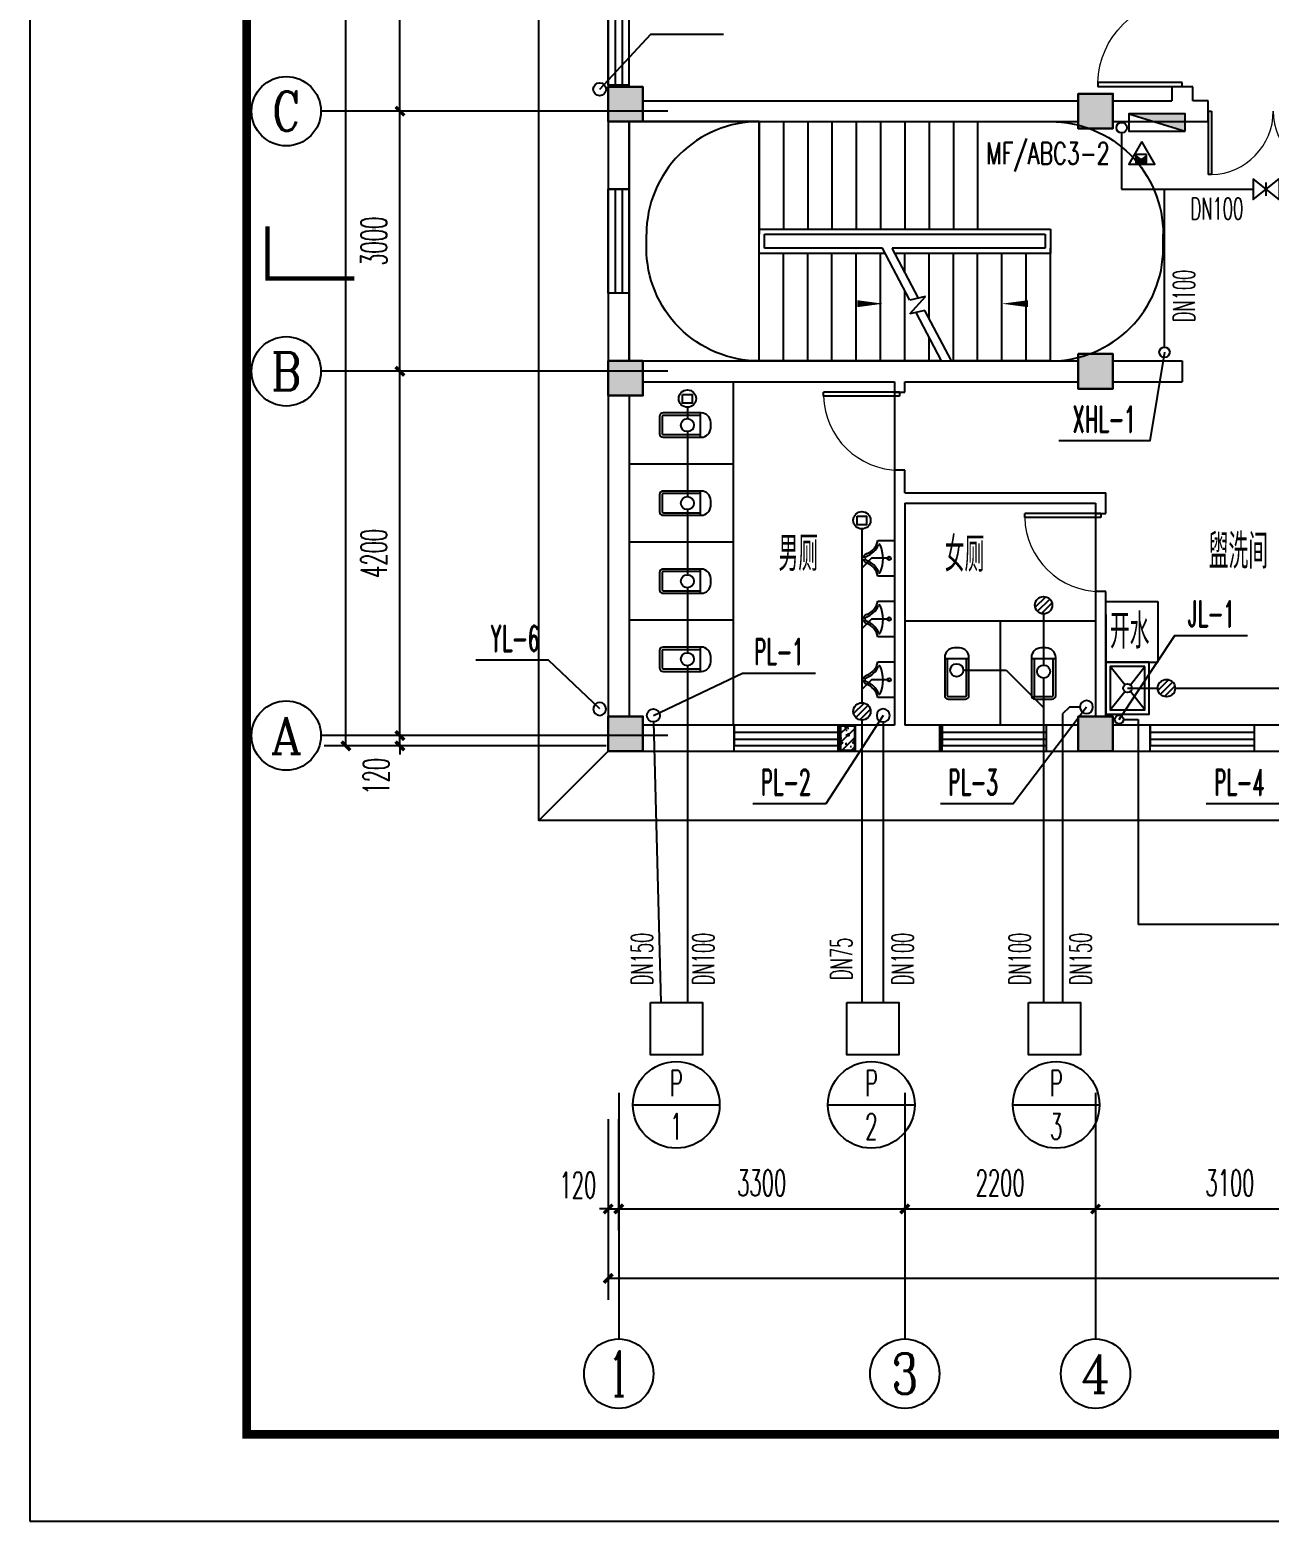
# Model space of a CAD drawing. Header units: inches. Extents: x -1293886 to -986005, y -15154 to 203628.
# Drawn here: x -1293886 to -1279592, y -15154 to 2044 of the extents above; entities that cross this region are included whole.
import ezdxf
from ezdxf.enums import TextEntityAlignment as Align

# ---------------------------------------------------------------- set-up
doc = ezdxf.new("R2010")
doc.units = ezdxf.units.IN
doc.header["$LTSCALE"] = 100
doc.header["$MEASUREMENT"] = 0
doc.linetypes.add('W_P', pattern=[7, 6, -1])
doc.layers.get('0').update_dxf_attribs({"color": 252})
for name, color, linetype in [('AXIS_TEXT', 7, 'Continuous'), ('PUB_HATCH', 8, 'Continuous'), ('PUB_WALL', 9, 'Continuous'), ('TK', 142, 'Continuous'), ('W_DIM', 4, 'Continuous'), ('W_HOLE', 7, 'Continuous'), ('WCSB', 7, 'Continuous'), ('WP_F', 1, 'Continuous'), ('WP_F_DN', 4, 'Continuous'), ('WP_F_LGBH', 4, 'Continuous'), ('WP_F_PJ', 7, 'Continuous'), ('WP_G', 3, 'Continuous'), ('WP_G_LGBH', 4, 'Continuous'), ('WP_P', 2, 'Continuous'), ('WP_P_DN', 4, 'Continuous'), ('WP_P_LGBH', 4, 'Continuous'), ('WP_P_PJ', 7, 'Continuous'), ('WP_Y', 6, 'W_P'), ('WP_Y_LGBH', 4, 'Continuous'), ('WW_PJ', 7, 'Continuous'), ('WZ', 6, 'Continuous'), ('填充', 8, 'Continuous')]:
    doc.layers.add(name, color=color, linetype=linetype)
doc.layers.add('COLU', color=2, linetype='Continuous', lineweight=30)
doc.layers.add('COLU-HATCH', color=7, linetype='Continuous', lineweight=25, true_color=0x5b5b5b)
doc.styles.add('_TCH_AXIS', font='COMPLEX', dxfattribs={"bigfont": 'GBCBIG'})
doc.styles.add('COMPLEX', font='COMPLEX')
doc.styles.add('DIM_FONT', font='bzxw.shx', dxfattribs={"width": 0.55, "bigfont": 'bzhz.shx'})
doc.styles.add('DXF', font='bzxw.shx', dxfattribs={"width": 0.7, "bigfont": 'bzhz.shx'})
doc.styles.add('HZ', font='SIMPLEX.SHX', dxfattribs={"width": 0.55, "bigfont": 'HZTXT.SHX'})
doc.styles.add('HZ2', font='ROMAND.SHX', dxfattribs={"width": 0.7, "bigfont": 'HZTXT.SHX'})
doc.styles.get("Standard").update_dxf_attribs({"font": 'txt.shx', "bigfont": 'bzhz.shx'})
doc.dimstyles.new('DIMN', dxfattribs={"dimtxt": 300, "dimasz": 100, "dimexe": 250, "dimexo": 300, "dimgap": 150, "dimtad": 1, "dimdec": 0, "dimzin": 0, "dimdsep": 46, "dimtxsty": 'DIM_FONT', "dimblk": 'ARCHTICK', "dimcen": 0.09, "dimclrt": 7, "dimazin": 2, "dimtfac": 1, "dimtdec": 0, "dimtix": 1, "dimtmove": 2, "dimatfit": 3, "dimldrblk": 'ARCHTICK', "dimfxl": 0, "dimtolj": 1, "dimtzin": 0, "dimarcsym": 0})

# ---------------------------------------------------------------- blocks, each defined once
blk = doc.blocks.new('A$C636C677B')
at = {"layer": 'COLU-HATCH', "transparency": 33554687}
for points in [[(0, 7260), (400, 7260), (400, 7660), (0, 7660)], [(5820, 7180), (5820, 7580), (5420, 7580), (5420, 7180)], [(0, 4100), (400, 4100), (400, 4500), (0, 4500)], [(5420, 4180), (5820, 4180), (5820, 4580), (5420, 4580)], [(0, 0), (400, 0), (400, 400), (0, 400)], [(5420, 0), (5820, 0), (5820, 400), (5420, 400)]]:
    blk.add_hatch(color=256, dxfattribs=at).paths.add_polyline_path(points, flags=0)
at = {"layer": '填充'}
h = blk.add_hatch(dxfattribs=at)
h.set_pattern_fill('钢筋混凝土', color=256, scale=30)
h.set_pattern_definition([(45, (-1254546.696, 666360.73), (-53.0330086, 53.0330086), []), (50, (-1254546.7, 666360.73), (215.178055, -18.82564), [22.5, -247.5]), (355, (-1254546.7, 666360.73), (-41.6254, 225.65764), [18, -198]), (100.4514, (-1254528.76, 666359.16), (173.552815, 206.831863), [19.122057, -210.342634]), (46.1842, (-1254546.7, 666420.73), (320.172315, -49.655704), [33.75, -371.25]), (96.6356, (-1254520, 666416.6), (280.39881, 292.23536), [28.68309, -315.5139]), (351.1842, (-1254546.7, 666420.73), (280.39858, 292.23558), [27, -297]), (21, (-1254516.7, 666405.73), (179.072116, -120.785667), [22.5, -247.5]), (326, (-1254516.7, 666405.73), (72.9946, 217.545014), [18, -198]), (71.4514, (-1254501.77, 666395.66), (252.06679, 96.75915), [19.122057, -210.342634]), (37.5, (-1254546.7, 666360.73), (3.6479566, 99.868156), [0, -195.6, 0, -201, 0, -198.75]), (7.5, (-1254546.7, 666360.73), (78.920861, 118.3235136), [0, -114.6, 0, -191.1, 0, -75.75]), (327.5, (-1254613.6, 666360.73), (160.146731, -6.7664615), [0, -75, 0, -234, 0, -310.5]), (317.5, (-1254643.6, 666360.73), (174.955851, 30.031495), [0, -97.5, 0, -155.4, 0, -220.5])])
h.paths.add_polyline_path([(2840, 290), (2840, 10), (2660, 10), (2660, 290)])
at = {"layer": 'COLU'}
for points in [[(0, 7260), (400, 7260), (400, 7660), (0, 7660)], [(5820, 7180), (5820, 7580), (5420, 7580), (5420, 7180)], [(0, 4100), (400, 4100), (400, 4500), (0, 4500)], [(5420, 4180), (5820, 4180), (5820, 4580), (5420, 4580)], [(0, 0), (400, 0), (400, 400), (0, 400)], [(5420, 0), (5820, 0), (5820, 400), (5420, 400)]]:
    blk.add_lwpolyline(points, close=True, dxfattribs=at)
at = {"layer": 'PUB_WALL'}
for p, q in [((2650, 0), (2650, 300)), ((2850, 0), (2850, 300)), ((2650, 0), (2850, 0))]:
    blk.add_line(p, q, dxfattribs=at)
at = {"layer": 'PUB_WALL', "const_width": 20}
blk.add_lwpolyline([(2840, 290), (2840, 10), (2660, 10), (2660, 290)], close=True, dxfattribs=at)
blk = doc.blocks.new('_ArchTick')
at = {"color": 0, "linetype": 'ByBlock', "const_width": 0.4}
blk.add_lwpolyline([(-0.5, -0.5), (0.5, 0.5)], dxfattribs=at)
blk = doc.blocks.new('*D393')
at = {"color": 0, "lineweight": -2}
for p, q in [((-1289617, -6094), (-1289617, -5994)), ((-1287417, -6094), (-1289867, -6094)), ((-1289617, -6214), (-1289617, -6094)), ((-1287417, -6214), (-1289867, -6214)), ((-1289617, -6214), (-1289617, -6314))]:
    blk.add_line(p, q, dxfattribs=at)
at = {"layer": 'Defpoints', "color": 0}
for p in [(-1289617, -6094), (-1287117, -6094), (-1287117, -6214)]:
    blk.add_point(p, dxfattribs=at)
at = {"color": 0, "lineweight": -2, "xscale": 100, "yscale": 100, "zscale": 100}
for p, rotation in [((-1289617, -6094), 270), ((-1289617, -6214), 90)]:
    blk.add_blockref('_ArchTick', p, dxfattribs=dict(at, rotation=rotation))
at = {"color": 7, "insert": (-1289892, -6564), "char_height": 300, "attachment_point": 5, "rotation": 90, "style": 'HZ'}
blk.add_mtext('\\A1;120', dxfattribs=at)
blk = doc.blocks.new('*D394')
at = {"color": 0, "lineweight": -2}
for p, q in [((-1287417, -1894), (-1289867, -1894)), ((-1289617, -6094), (-1289617, -1894)), ((-1287417, -6094), (-1289867, -6094))]:
    blk.add_line(p, q, dxfattribs=at)
at = {"layer": 'Defpoints', "color": 0}
for p in [(-1289617, -1894), (-1287117, -1894), (-1287117, -6094)]:
    blk.add_point(p, dxfattribs=at)
at = {"color": 0, "lineweight": -2, "xscale": 100, "yscale": 100, "zscale": 100}
for p, rotation in [((-1289617, -1894), 90), ((-1289617, -6094), 270)]:
    blk.add_blockref('_ArchTick', p, dxfattribs=dict(at, rotation=rotation))
at = {"color": 7, "insert": (-1289917, -3994), "char_height": 300, "attachment_point": 5, "rotation": 90, "style": 'HZ'}
blk.add_mtext('\\A1;4200', dxfattribs=at)
blk = doc.blocks.new('*D395')
at = {"color": 0, "lineweight": -2}
for p, q in [((-1287417, 1106), (-1289867, 1106)), ((-1289617, -1894), (-1289617, 1106)), ((-1287417, -1894), (-1289867, -1894))]:
    blk.add_line(p, q, dxfattribs=at)
at = {"layer": 'Defpoints', "color": 0}
for p in [(-1289617, 1106), (-1287117, 1106), (-1287117, -1894)]:
    blk.add_point(p, dxfattribs=at)
at = {"color": 0, "lineweight": -2, "xscale": 100, "yscale": 100, "zscale": 100}
for p, rotation in [((-1289617, 1106), 90), ((-1289617, -1894), 270)]:
    blk.add_blockref('_ArchTick', p, dxfattribs=dict(at, rotation=rotation))
at = {"color": 7, "insert": (-1289917, -394), "char_height": 300, "attachment_point": 5, "rotation": 90, "style": 'HZ'}
blk.add_mtext('\\A1;3000', dxfattribs=at)
blk = doc.blocks.new('*D396')
at = {"color": 0, "lineweight": -2}
for p, q in [((-1287417, 4706), (-1289867, 4706)), ((-1289617, 1106), (-1289617, 4706)), ((-1287417, 1106), (-1289867, 1106))]:
    blk.add_line(p, q, dxfattribs=at)
at = {"layer": 'Defpoints', "color": 0}
for p in [(-1289617, 4706), (-1287117, 4706), (-1287117, 1106)]:
    blk.add_point(p, dxfattribs=at)
at = {"color": 0, "lineweight": -2, "xscale": 100, "yscale": 100, "zscale": 100}
for p, rotation in [((-1289617, 4706), 90), ((-1289617, 1106), 270)]:
    blk.add_blockref('_ArchTick', p, dxfattribs=dict(at, rotation=rotation))
at = {"color": 7, "insert": (-1289917, 2906), "char_height": 300, "attachment_point": 5, "rotation": 90, "style": 'HZ'}
blk.add_mtext('\\A1;3600', dxfattribs=at)
blk = doc.blocks.new('*D402')
at = {"color": 0, "lineweight": -2}
for p, q in [((-1287241, 19426), (-1290491, 19426)), ((-1290241, -6214), (-1290241, 19426)), ((-1287241, -6214), (-1290491, -6214))]:
    blk.add_line(p, q, dxfattribs=at)
at = {"layer": 'Defpoints', "color": 0}
for p in [(-1290241, 19426), (-1286941, 19426), (-1286941, -6214)]:
    blk.add_point(p, dxfattribs=at)
at = {"color": 0, "lineweight": -2, "xscale": 100, "yscale": 100, "zscale": 100}
for p, rotation in [((-1290241, 19426), 90), ((-1290241, -6214), 270)]:
    blk.add_blockref('_ArchTick', p, dxfattribs=dict(at, rotation=rotation))
at = {"color": 7, "insert": (-1290541, 6606), "char_height": 300, "attachment_point": 5, "rotation": 90, "style": 'HZ'}
blk.add_mtext('\\A1;25640', dxfattribs=at)
blk = doc.blocks.new('*D416')
at = {"color": 0, "lineweight": -2}
for p, q in [((-1287215, -10516), (-1287215, -11803)), ((-1287095, -10516), (-1287095, -11803)), ((-1287215, -11553), (-1287315, -11553)), ((-1287215, -11553), (-1287095, -11553)), ((-1287095, -11553), (-1286995, -11553))]:
    blk.add_line(p, q, dxfattribs=at)
at = {"layer": 'Defpoints', "color": 0}
for p in [(-1287215, -10216), (-1287095, -10216), (-1287095, -11553)]:
    blk.add_point(p, dxfattribs=at)
at = {"color": 0, "lineweight": -2, "xscale": 100, "yscale": 100, "zscale": 100}
blk.add_blockref('_ArchTick', (-1287215, -11553), dxfattribs=at)
at = {"color": 0, "lineweight": -2, "xscale": 100, "yscale": 100, "zscale": 100, "rotation": 180}
blk.add_blockref('_ArchTick', (-1287095, -11553), dxfattribs=at)
at = {"color": 7, "insert": (-1287565, -11278), "char_height": 300, "attachment_point": 5, "style": 'HZ'}
blk.add_mtext('\\A1;120', dxfattribs=at)
blk = doc.blocks.new('*D417')
at = {"color": 0, "lineweight": -2}
for p, q in [((-1287095, -10516), (-1287095, -11803)), ((-1283795, -10516), (-1283795, -11803)), ((-1287095, -11553), (-1283795, -11553))]:
    blk.add_line(p, q, dxfattribs=at)
at = {"layer": 'Defpoints', "color": 0}
for p in [(-1287095, -10216), (-1283795, -10216), (-1283795, -11553)]:
    blk.add_point(p, dxfattribs=at)
at = {"color": 0, "lineweight": -2, "xscale": 100, "yscale": 100, "zscale": 100, "rotation": 180}
blk.add_blockref('_ArchTick', (-1287095, -11553), dxfattribs=at)
at = {"color": 0, "lineweight": -2, "xscale": 100, "yscale": 100, "zscale": 100}
blk.add_blockref('_ArchTick', (-1283795, -11553), dxfattribs=at)
at = {"color": 7, "insert": (-1285445, -11253), "char_height": 300, "attachment_point": 5, "style": 'HZ'}
blk.add_mtext('\\A1;3300', dxfattribs=at)
blk = doc.blocks.new('*D418')
at = {"color": 0, "lineweight": -2}
for p, q in [((-1283795, -10516), (-1283795, -11803)), ((-1281595, -10516), (-1281595, -11803)), ((-1283795, -11553), (-1281595, -11553))]:
    blk.add_line(p, q, dxfattribs=at)
at = {"layer": 'Defpoints', "color": 0}
for p in [(-1283795, -10216), (-1281595, -10216), (-1281595, -11553)]:
    blk.add_point(p, dxfattribs=at)
at = {"color": 0, "lineweight": -2, "xscale": 100, "yscale": 100, "zscale": 100, "rotation": 180}
blk.add_blockref('_ArchTick', (-1283795, -11553), dxfattribs=at)
at = {"color": 0, "lineweight": -2, "xscale": 100, "yscale": 100, "zscale": 100}
blk.add_blockref('_ArchTick', (-1281595, -11553), dxfattribs=at)
at = {"color": 7, "insert": (-1282695, -11253), "char_height": 300, "attachment_point": 5, "style": 'HZ'}
blk.add_mtext('\\A1;2200', dxfattribs=at)
blk = doc.blocks.new('*D419')
at = {"color": 0, "lineweight": -2}
for p, q in [((-1281595, -10516), (-1281595, -11803)), ((-1278495, -10516), (-1278495, -11803)), ((-1281595, -11553), (-1278495, -11553))]:
    blk.add_line(p, q, dxfattribs=at)
at = {"layer": 'Defpoints', "color": 0}
for p in [(-1281595, -10216), (-1278495, -10216), (-1278495, -11553)]:
    blk.add_point(p, dxfattribs=at)
at = {"color": 0, "lineweight": -2, "xscale": 100, "yscale": 100, "zscale": 100, "rotation": 180}
blk.add_blockref('_ArchTick', (-1281595, -11553), dxfattribs=at)
at = {"color": 0, "lineweight": -2, "xscale": 100, "yscale": 100, "zscale": 100}
blk.add_blockref('_ArchTick', (-1278495, -11553), dxfattribs=at)
at = {"color": 7, "insert": (-1280045, -11253), "char_height": 300, "attachment_point": 5, "style": 'HZ'}
blk.add_mtext('\\A1;3100', dxfattribs=at)
blk = doc.blocks.new('*D429')
at = {"color": 0, "lineweight": -2}
for p, q in [((-1287215, -10516), (-1287215, -12603)), ((-1248075, -10516), (-1248075, -12603)), ((-1287215, -12353), (-1248075, -12353))]:
    blk.add_line(p, q, dxfattribs=at)
at = {"layer": 'Defpoints', "color": 0}
for p in [(-1287215, -10216), (-1248075, -10216), (-1248075, -12353)]:
    blk.add_point(p, dxfattribs=at)
at = {"color": 0, "lineweight": -2, "xscale": 100, "yscale": 100, "zscale": 100, "rotation": 180}
blk.add_blockref('_ArchTick', (-1287215, -12353), dxfattribs=at)
at = {"color": 0, "lineweight": -2, "xscale": 100, "yscale": 100, "zscale": 100}
blk.add_blockref('_ArchTick', (-1248075, -12353), dxfattribs=at)
at = {"color": 7, "insert": (-1267645, -12053), "char_height": 300, "attachment_point": 5, "style": 'HZ'}
blk.add_mtext('\\A1;39140', dxfattribs=at)
blk = doc.blocks.new('$TCHSYS$WIN2D')
for p, q in [((-0.5, 0.5), (0.5, 0.5)), ((-0.5, 0.5), (-0.5, -0.5)), ((0.5, 0.5), (0.5, -0.5)), ((0.5, 0.167), (-0.5, 0.167)), ((0.5, -0.167), (-0.5, -0.167)), ((-0.5, -0.5), (0.5, -0.5))]:
    blk.add_line(p, q)
blk = doc.blocks.new('_AXISO')
blk.add_circle((0, 0), 0.5)
at = {"layer": 'AXIS_TEXT', "style": 'COMPLEX', "width": 1.041667}
blk.add_attdef('A', text='', height=0.56, dxfattribs=at).set_placement((-0.25, -0.28), (0.25, -0.28), align=Align.FIT)
blk = doc.blocks.new('$DorLib2D$00000001')
for p, q in [((0.45, 0.975), (0.5, 0.975)), ((0.45, 0), (0.45, 0.975)), ((0.5, 0), (0.5, 0.975)), ((0.5, 0), (0.45, 0))]:
    blk.add_line(p, q)
at = {"lineweight": 13}
blk.add_arc((0.475, 0), 0.975, 91.4693, 180, dxfattribs=at)
blk = doc.blocks.new('_FZH')
blk.add_lwpolyline([(-0.5, -0.5), (0.5, -0.5), (0.5, 0.5), (-0.5, 0.5)], close=True)
at = {"layer": 'PUB_HATCH'}
blk.add_solid([(-0.5, -0.5), (0.5, -0.5), (-0.5, 0.5), (0.5, 0.5)], dxfattribs=at)
blk = doc.blocks.new('$DorLib2D$00000002')
for p, q in [((-0.5, 0), (-0.5, 0.4875)), ((-0.475, 0.4875), (-0.5, 0.4875)), ((-0.475, 0), (-0.475, 0.4875)), ((0.475, 0), (0.475, 0.4875)), ((0.475, 0.4875), (0.5, 0.4875)), ((0.5, 0), (0.5, 0.4875)), ((-0.5, 0), (-0.475, 0)), ((0.5, 0), (0.475, 0))]:
    blk.add_line(p, q)
at = {"lineweight": 13}
for centre, start, end in [((-0.4875, 0), 0, 88.53072), ((0.4875, 0), 91.46928, 180)]:
    blk.add_arc(centre, 0.4875, start, end, dxfattribs=at)
blk = doc.blocks.new('$LIGUAN')
at = {"color": 0, "linetype": 'Continuous'}
blk.add_circle((0, 0), 0.5, dxfattribs=at)
at = {"color": 0, "flags": 1}
for tag in ['THICK', 'BG_D', 'BG_T']:
    blk.add_attdef(tag, (0, 0), '', height=0.0001, dxfattribs=at)
blk = doc.blocks.new('$WC_9')
for p, q in [((30, 890), (-30, 890)), ((-140, 780), (-140, 340)), ((-140, 770), (140, 770)), ((-110, 770), (-110, 340)), ((110, 340), (110, 770)), ((140, 340), (140, 780)), ((-100, 330), (100, 330)), ((-100, 300), (100, 300))]:
    blk.add_line(p, q)
for centre, radius, start, end in [((-30, 780), 110, 90, 180), ((30, 780), 110, 0, 90), ((-100, 340), 40, 180, 270), ((-100, 340), 10, 180, 270), ((100, 340), 10, 270, 0), ((100, 340), 40, 270, 0)]:
    blk.add_arc(centre, radius, start, end)
at = {"style": 'HZ', "width": 0.7, "flags": 1}
for tag in ['UNIT', 'WHAT', 'SPEC']:
    blk.add_attdef(tag, (0, 0), '', height=0.001, dxfattribs=at)
blk = doc.blocks.new('$WC_10')
for p, q in [((-205, 0), (-205, 191)), ((205, 191), (205, 0)), ((205, 0), (-205, 0))]:
    blk.add_line(p, q)
blk.add_circle((0, 60), 20)
for centre, radius, start, end in [((0, 306), 54, 90.2223, 160.7361), ((0, 306), 54, 19.2639, 89.7777), ((-243, 391), 203, 280.7106, 340.7361), ((-158, 173), 10, 110.4941, 246.6675), ((-243, 401), 233, 290.4941, 340.7361), ((0, 316), 24, 90.5002, 160.7361), ((0, 316), 24, 19.2639, 89.4998), ((243, 401), 233, 199.2639, 248.1394), ((243, 391), 203, 199.2639, 259.2894), ((152, 175), 10, 294.1084, 68.1394), ((-5, 526), 395, 246.6675, 294.1084)]:
    blk.add_arc(centre, radius, start, end)
at = {"style": 'HZ', "width": 0.7, "flags": 1}
for tag in ['UNIT', 'WHAT', 'SPEC']:
    blk.add_attdef(tag, (0, 0), '', height=0.001, dxfattribs=at)
blk = doc.blocks.new('$WC_7')
for p, q in [((-39, 281), (-250, 450)), ((250, 450), (39, 281)), ((-39, 219), (-250, 50)), ((250, 50), (39, 219))]:
    blk.add_line(p, q)
for points in [[(-300, 500), (-300, 0), (300, 0), (300, 500)], [(-250, 450), (-250, 50), (250, 50), (250, 450)]]:
    blk.add_lwpolyline(points, close=True)
blk.add_circle((0, 250), 50)
at = {"style": 'HZ', "width": 0.7, "flags": 1}
for tag in ['UNIT', 'WHAT', 'SPEC']:
    blk.add_attdef(tag, (0, 0), '', height=0.01, dxfattribs=at)
blk = doc.blocks.new('$PS001_0')
for p, q in [((-0.485, -0.123), (0.123, 0.485)), ((-0.354, -0.354), (0.354, 0.354)), ((-0.118, -0.486), (0.486, 0.118))]:
    blk.add_line(p, q)
blk.add_circle((0, 0), 0.5)
at = {"style": 'HZ', "width": 0.7, "flags": 1}
for tag, p in [('UNIT', (0, 0)), ('SPEC', (0, -0.002)), ('WHAT', (0, -0.003))]:
    blk.add_attdef(tag, p, '', height=0.001, dxfattribs=at)
blk = doc.blocks.new('$QC001_5')
blk.add_line((-325, 200), (325, 0))
blk.add_lwpolyline([(325, 0), (325, 200), (-325, 200), (-325, 0)], close=True)
blk.add_solid([(-325, 200), (325, 200), (-325, 200), (325, 0)])
at = {"flags": 1}
for tag in ['UNIT', 'WHAT', 'SPEC']:
    blk.add_attdef(tag, (0, 0), '', height=0.001, dxfattribs=at)
blk = doc.blocks.new('$QC006_2')
for points in [[(0, 260), (150, 0), (-150, 0)], [(-57, 109), (67, 109), (67, 19), (-57, 19)]]:
    blk.add_lwpolyline(points, close=True)
for points in [[(-57, 109), (67, 109), (67, 19), (-57, 109)], [(67, 19), (-57, 109), (-57, 19), (67, 109)], [(67, 109), (67, 19), (-57, 109), (-57, 19)]]:
    blk.add_solid(points)
at = {"style": 'HZ', "width": 0.7}
blk.add_attdef('TXT', (227, -1), '', height=250, dxfattribs=at)
at = {"style": 'HZ', "flags": 1}
for tag in ['UNIT', 'WHAT', 'SPEC']:
    blk.add_attdef(tag, (0, 0), '', height=0.001, dxfattribs=at)
blk = doc.blocks.new('$VA003_1')
blk.add_line((0, -0.258), (0, 0.258))
blk.add_lwpolyline([(-0.5, 0.4), (-0.5, -0.4), (0.5, 0.4), (0.5, -0.4)], close=True)
at = {"width": 0.7, "flags": 1}
for tag, p in [('UNIT', (0, 0)), ('SPEC', (0, -0.002)), ('WHAT', (0, -0.003))]:
    blk.add_attdef(tag, p, '', height=0.001, dxfattribs=at)
blk = doc.blocks.new('$PS003_0')
blk.add_lwpolyline([(-0.274, 0.241), (0.272, 0.241), (0.272, -0.262), (-0.274, -0.262)], close=True)
blk.add_circle((0, 0), 0.5)
at = {"style": 'HZ', "width": 0.7, "flags": 1}
for tag, p in [('UNIT', (0, 0)), ('SPEC', (0, -0.002)), ('WHAT', (0, -0.003))]:
    blk.add_attdef(tag, p, '', height=0.001, dxfattribs=at)

msp = doc.modelspace()

# ---------------------------------------------------------------- linework, layer by layer
for p, q in [((-1286974.6, 1405.9), (-1287214.6, 1405.9)), ((-1287214.6, 1405.9), (-1287214.6, 1386)), ((-1286974.6, 1386), (-1286974.6, 1405.9)), ((-1280474.6, 1386), (-1280714.6, 1386)), ((-1280714.6, 1386), (-1280714.6, 1226)), ((-1280474.6, 1226), (-1280474.6, 1386)), ((-1286814.6, 1226), (-1281794.6, 1226)), ((-1281394.6, 1226), (-1280714.6, 1226)), ((-1280294.6, 1226), (-1280474.6, 1226)), ((-1280294.6, 986), (-1280294.6, 1226)), ((-1286529.1, 1106), (-1290529.1, 1106)), ((-1287214.6, 986), (-1287214.6, 205.9)), ((-1286974.6, 205.9), (-1286974.6, 986)), ((-1286974.6, 986), (-1286974.6, -1774)), ((-1286814.6, 986), (-1281794.6, 986)), ((-1285474.6, 986), (-1286814.6, 986)), ((-1285474.6, 986), (-1282954.6, 986)), ((-1285474.6, 986), (-1285474.6, -254)), ((-1285474.6, -254), (-1285474.6, 986)), ((-1285194.6, 986), (-1285194.6, -254)), ((-1284914.6, 986), (-1284914.6, -254)), ((-1284634.6, 986), (-1284634.6, -254)), ((-1284354.6, 986), (-1284354.6, -254)), ((-1284074.6, 986), (-1284074.6, -254)), ((-1283794.6, 986), (-1283794.6, -254)), ((-1283514.6, 986), (-1283514.6, -254)), ((-1283234.6, 986), (-1283234.6, -254)), ((-1282954.6, 986), (-1282954.6, -254)), ((-1281394.6, 986), (-1280594.6, 986)), ((-1280594.6, 986), (-1280294.6, 986)), ((-1287214.6, 205.9), (-1286974.6, 205.9)), ((-1286774.6, -474), (-1286774.6, -314)), ((-1285474.6, -254), (-1285474.6, -314)), ((-1285474.6, -254), (-1282114.6, -254)), ((-1285474.6, -534), (-1285474.6, -254)), ((-1285474.6, -534), (-1285474.6, -254)), ((-1285414.6, -314), (-1282954.6, -314)), ((-1285414.6, -314), (-1282174.6, -314)), ((-1285414.6, -474), (-1285414.6, -314)), ((-1282954.6, -314), (-1282174.6, -314)), ((-1282174.6, -314), (-1282174.6, -474)), ((-1282114.6, -254), (-1282114.6, -534)), ((-1280814.6, -474), (-1280814.6, -314)), ((-1285474.6, -534), (-1285474.6, -474)), ((-1284052.2, -474), (-1285414.6, -474)), ((-1284052.2, -474), (-1285414.6, -474)), ((-1283737.6, -1073.5), (-1284052.2, -474)), ((-1282174.6, -474), (-1283939.3, -474)), ((-1283636.6, -1050.8), (-1283939.3, -474)), ((-1282174.6, -474), (-1283939.3, -474)), ((-1282114.6, -534), (-1282114.6, -474)), ((-1285474.6, -1774), (-1285474.6, -534)), ((-1284020.7, -534), (-1285474.6, -534)), ((-1285474.6, -1774), (-1285474.6, -534)), ((-1285194.6, -1774), (-1285194.6, -534)), ((-1284914.6, -1774), (-1284914.6, -534)), ((-1284634.6, -1774), (-1284634.6, -534)), ((-1284354.6, -1774), (-1284354.6, -534)), ((-1284074.6, -1774), (-1284074.6, -534)), ((-1282114.6, -534), (-1283907.8, -534)), ((-1283794.6, -749.7), (-1283794.6, -534)), ((-1283514.6, -1283.2), (-1283514.6, -534)), ((-1283234.6, -1774), (-1283234.6, -534)), ((-1282954.6, -1774), (-1282954.6, -534)), ((-1282674.6, -1774), (-1282674.6, -534)), ((-1282394.6, -1774), (-1282394.6, -534)), ((-1282114.6, -1774), (-1282114.6, -534)), ((-1286974.6, -994.1), (-1287214.6, -994.1)), ((-1287214.6, -994.1), (-1287214.6, -1774)), ((-1286974.6, -1774), (-1286974.6, -994.1)), ((-1283794.6, -1774), (-1283794.6, -964.9)), ((-1283555.4, -1032.5), (-1283737.6, -1073.5)), ((-1283736.4, -1231.4), (-1283555.4, -1032.5)), ((-1283562.3, -1192.2), (-1283736.4, -1231.4)), ((-1283256.9, -1774), (-1283562.3, -1192.2)), ((-1283369.9, -1774), (-1283663.3, -1214.9)), ((-1283514.6, -1774), (-1283514.6, -1498.3)), ((-1286814.6, -1774), (-1283794.6, -1774)), ((-1286814.6, -1774), (-1285474.6, -1774)), ((-1283369.9, -1774), (-1285474.6, -1774)), ((-1283794.6, -1774), (-1281794.6, -1774)), ((-1282114.6, -1774), (-1283256.9, -1774)), ((-1281394.6, -1774), (-1280594.6, -1774)), ((-1280594.6, -1774), (-1280594.6, -2014)), ((-1286529.1, -1894), (-1290529.1, -1894)), ((-1286814.6, -2014), (-1283914.6, -2014)), ((-1283914.6, -2014), (-1283914.6, -2134)), ((-1283794.6, -2134), (-1283794.6, -2014)), ((-1283794.6, -2014), (-1281794.6, -2014)), ((-1281394.6, -2014), (-1280594.6, -2014)), ((-1287214.6, -2174), (-1287214.6, -6214)), ((-1286974.6, -2174), (-1286974.6, -5874)), ((-1283914.6, -2134), (-1283794.6, -2134)), ((-1283914.6, -2134), (-1283914.6, -3034)), ((-1283794.6, -3034), (-1283914.6, -3034)), ((-1283914.6, -3034), (-1283914.6, -3294)), ((-1283794.6, -3294), (-1283794.6, -3034)), ((-1283914.6, -3294), (-1283914.6, -5974)), ((-1283794.6, -3294), (-1281474.6, -3294)), ((-1283794.6, -3414), (-1281594.6, -3414)), ((-1283794.6, -3414), (-1283794.6, -5974)), ((-1281594.6, -3414), (-1281594.6, -3534)), ((-1281474.6, -3534), (-1281474.6, -3294)), ((-1281594.6, -3534), (-1281474.6, -3534)), ((-1281594.6, -3534), (-1281594.6, -4434)), ((-1281474.6, -4434), (-1281594.6, -4434)), ((-1281594.6, -4434), (-1281594.6, -5874)), ((-1281474.6, -5874), (-1281474.6, -4434)), ((-1281474.6, -4697.9), (-1281474.6, -5397.9)), ((-1285764.5, -5974), (-1286814.5, -5974)), ((-1285764.5, -6214), (-1285764.5, -5974)), ((-1283914.6, -5974), (-1284564.5, -5974)), ((-1284564.5, -5974), (-1284564.5, -6094)), ((-1283364.5, -5974), (-1283794.6, -5974)), ((-1283364.5, -6094), (-1283364.5, -5974)), ((-1281794.5, -5974), (-1282164.5, -5974)), ((-1282164.5, -5974), (-1282164.5, -6214)), ((-1280964.5, -5974), (-1281394.5, -5974)), ((-1280964.5, -6214), (-1280964.5, -5974)), ((-1278714.6, -5974), (-1279764.5, -5974)), ((-1279764.5, -5974), (-1279764.5, -6214)), ((-1286529.1, -6094), (-1290529.1, -6094)), ((-1287214.6, -6274), (-1288014.6, -7074)), ((-1287214.6, -6214), (-1287214.6, -6274)), ((-1287214.6, -6274), (-1287214.5, -6274)), ((-1286814.5, -6274), (-1285764.6, -6274)), ((-1285764.6, -6274), (-1285764.5, -6214)), ((-1284564.5, -6214), (-1284564.5, -6274)), ((-1284564.5, -6274), (-1283364.5, -6274)), ((-1283364.5, -6274), (-1283364.5, -6214)), ((-1282164.5, -6214), (-1282164.5, -6274)), ((-1282164.5, -6274), (-1281794.5, -6274)), ((-1281394.5, -6274), (-1280964.5, -6274)), ((-1280964.5, -6274), (-1280964.5, -6214)), ((-1279764.5, -6214), (-1279764.5, -6274)), ((-1279764.5, -6274), (-1278714.6, -6274)), ((-1287094.6, -10215.7), (-1287094.6, -13052.8)), ((-1283794.6, -10215.7), (-1283794.6, -13052.8)), ((-1281594.6, -10215.7), (-1281594.6, -13052.8))]:
    msp.add_line(p, q)
for points in [[(-1277514.6, -2014.1), (-1277514.6, -7074), (-1288014.6, -7074), (-1288014.6, 9226), (-1285414.6, 9226), (-1285414.6, 20226), (-1248074.6, 20226), (-1248074.6, 17226)], [(-1248074.6, 19426), (-1284614.6, 19426), (-1284614.6, 8426), (-1287214.6, 8426), (-1287214.6, -6274), (-1278314.6, -6274), (-1278314.6, -2014), (-1277774.6, -2014), (-1277774.6, -1614), (-1278214.4, -1614), (-1278214.6, 825.9), (-1277774.6, 825.9), (-1277774.6, 1226), (-1278374.6, 1226), (-1278374.6, 8186), (-1253414.6, 8186), (-1253414.6, 6146), (-1248314.6, 6146), (-1248314.6, 5936), (-1248074.6, 5936), (-1248074.6, 19426)]]:
    msp.add_lwpolyline(points)
for points, format in [([(-1285474.6, 986, 0.4142136), (-1286774.6, -314)], "xyb"), ([(-1282114.6, 986, -0.4142136), (-1280814.6, -314)], "xyb"), ([(-1281890.8, 326, 0, 0, 0), (-1286082.9, 326, 0, 0, 0), (-1286082.9, -1114, 0, 0, 0), (-1284043.5, -1114, 0, 80, 0), (-1284343.5, -1114, 0, 0, 0)], "xyseb"), ([(-1285474.6, -1774, -0.4142136), (-1286774.6, -474)], "xyb"), ([(-1282114.6, -1774, 0.4142136), (-1280814.6, -474)], "xyb"), ([(-1281459.6, -1114, 0, 0, 0), (-1282674.6, -1114, 0, 80, 0), (-1282374.6, -1114, 0, 0, 0)], "xyseb")]:
    msp.add_lwpolyline(points, format=format)
for points, const_width in [([(-1291143.6, -221.8), (-1291143.6, -821.8), (-1290143.6, -821.8)], 50), ([(-1284544.5, -5974), (-1284544.5, -6274)], 40), ([(-1283384.5, -5974), (-1283384.5, -6274)], 40)]:
    msp.add_lwpolyline(points, dxfattribs=dict(const_width=const_width))
at = {"layer": 'TK'}
msp.add_lwpolyline([(-1293886.4, -15153.6), (-1234486.4, -15153.6), (-1234486.4, 26846.4), (-1293886.4, 26846.4)], close=True, dxfattribs=at)
at = {"layer": 'TK', "const_width": 100}
msp.add_lwpolyline([(-1291386.4, -14153.6), (-1235486.4, -14153.6), (-1235486.4, 25846.4), (-1291386.4, 25846.4)], close=True, dxfattribs=at)
at = {"layer": 'W_DIM'}
for p, q in [((-1286930.8, -10352.8), (-1285930.8, -10352.8)), ((-1284680.8, -10352.8), (-1283680.8, -10352.8)), ((-1282549.1, -10352.8), (-1281549.1, -10352.8))]:
    msp.add_line(p, q, dxfattribs=at)
for centre in [(-1286430.8, -10352.8), (-1284180.8, -10352.8), (-1282049.1, -10352.8)]:
    msp.add_circle(centre, 500, dxfattribs=at)
at = {"layer": 'W_HOLE'}
for points in [[(-1286727.6, -9174.2), (-1286127.6, -9174.2), (-1286127.6, -9774.2), (-1286727.6, -9774.2)], [(-1284463.3, -9174.2), (-1283863.3, -9174.2), (-1283863.3, -9774.2), (-1284463.3, -9774.2)], [(-1282368.1, -9174.2), (-1281768.1, -9174.2), (-1281768.1, -9774.2), (-1282368.1, -9774.2)]]:
    msp.add_lwpolyline(points, close=True, dxfattribs=at)
at = {"layer": 'WCSB'}
for p, q in [((-1285774.6, -2014), (-1285774.6, -5974)), ((-1285774.6, -2964), (-1286974.6, -2964)), ((-1285774.6, -3864), (-1286974.6, -3864)), ((-1281474.6, -4547.5), (-1280874.6, -4547.5)), ((-1280874.6, -4547.5), (-1280874.6, -5247.5)), ((-1285774.6, -4764), (-1286974.6, -4764)), ((-1281594.6, -4774), (-1283794.6, -4774)), ((-1282694.6, -4774), (-1282694.6, -5974)), ((-1281474.6, -5247.5), (-1280874.6, -5247.5))]:
    msp.add_line(p, q, dxfattribs=at)
at = {"layer": 'WP_F'}
for p, q in [((-1281293.7, 857.7), (-1281293.7, 207.1)), ((-1281293.7, 207.1), (-1280799.8, 207.1)), ((-1280799.8, -1616.3), (-1280799.8, 207.1)), ((-1280799.8, 207.1), (-1279778.3, 207.1))]:
    msp.add_line(p, q, dxfattribs=at)
at = {"layer": 'WP_F_LGBH'}
msp.add_lwpolyline([(-1280799.8, -1674.5), (-1280968.6, -2696.7), (-1282018.6, -2696.7)], dxfattribs=at)
at = {"layer": 'WP_G'}
for p, q in [((-1281272.5, -5910.6), (-1281102.1, -5910.6)), ((-1281102.1, -5910.6), (-1281102.1, -8273.9)), ((-1277147.9, -8273.9), (-1281102.1, -8273.9))]:
    msp.add_line(p, q, dxfattribs=at)
at = {"layer": 'WP_G_LGBH'}
msp.add_lwpolyline([(-1281322.5, -5910.6), (-1280681.3, -4940), (-1279841.3, -4940)], dxfattribs=at)
at = {"layer": 'WP_P'}
for p, q in [((-1286302, -2308.8), (-1286302, -2441.3)), ((-1286302, -2586.7), (-1286302, -3341.3)), ((-1286302, -3486.7), (-1286302, -4241.3)), ((-1284289.7, -3711.8), (-1284289.7, -5718.8)), ((-1284177, -4050.4), (-1284289.7, -4163.1)), ((-1283975, -4050.4), (-1284177, -4050.4)), ((-1286302, -4386.7), (-1286302, -5141.3)), ((-1284177, -4750.4), (-1284289.7, -4863.1)), ((-1283975, -4750.4), (-1284177, -4750.4)), ((-1282194.6, -4687.5), (-1282194.6, -5282.9)), ((-1286302, -5286.7), (-1286302, -9174.2)), ((-1284177, -5450.4), (-1284289.7, -5563.1)), ((-1283975, -5450.4), (-1284177, -5450.4)), ((-1283120.4, -5341.2), (-1282625.6, -5341.2)), ((-1282625.6, -5341.2), (-1282194.6, -5772.2)), ((-1282194.6, -5428.3), (-1282194.6, -5772.2)), ((-1281224.6, -5547.5), (-1280872.6, -5547.5)), ((-1280676.6, -5547.5), (-1279422.3, -5547.5)), ((-1282194.6, -5772.2), (-1282194.6, -9174.2)), ((-1281897.1, -5766.2), (-1281976, -5845)), ((-1281976, -5845), (-1281976, -9174.2)), ((-1281775, -5766.2), (-1281897.1, -5766.2)), ((-1286692.1, -5934.9), (-1286607.9, -9174.2)), ((-1284289.7, -5912.7), (-1284289.7, -9174.2)), ((-1284043.2, -5935.2), (-1284043.2, -9174.2))]:
    msp.add_line(p, q, dxfattribs=at)
at = {"layer": 'WP_P_LGBH'}
for points in [[(-1286694, -5862.5), (-1285665, -5375.7), (-1284825, -5375.7)], [(-1281700, -5766.2), (-1282544.2, -6882.1), (-1283384.2, -6882.1)], [(-1278751.8, -5766.2), (-1279477.6, -6882.1), (-1280317.6, -6882.1)], [(-1284043.2, -5862.5), (-1284706.7, -6882.1), (-1285546.7, -6882.1)]]:
    msp.add_lwpolyline(points, dxfattribs=at)
at = {"layer": 'WP_Y_LGBH'}
for points in [[(-1287314, 1358), (-1286725.3, 1994.1), (-1285885.3, 1994.1)], [(-1287314, -5786.9), (-1287902.7, -5224.8), (-1288742.7, -5224.8)]]:
    msp.add_lwpolyline(points, dxfattribs=at)

# ---------------------------------------------------------------- block references
msp.add_blockref('A$C636C677B', (-1287214.6, -6274))
at = {"rotation": 270}
for name, p, xscale, yscale, zscale in [('$TCHSYS$WIN2D', (-1287094.6, 2005.9), -1200, 240, -1200), ('$DorLib2D$00000001', (-1280594.6, 1886), 1000, -1000, 1000), ('$TCHSYS$WIN2D', (-1287094.6, -394.1), -1200, 240, -1200), ('_FZH', (-1281594.6, -1894), 400, 400, 400), ('_FZH', (-1287014.6, -1974), 400, 400, 400), ('$DorLib2D$00000001', (-1283854.6, -2584), -900, -900, -900), ('$DorLib2D$00000001', (-1281534.6, -3984), -900, -900, -900), ('_FZH', (-1287014.5, -6074), 400, 400, 400), ('_FZH', (-1281594.5, -6074), 400, 400, 400)]:
    msp.add_blockref(name, p, dxfattribs=dict(at, xscale=xscale, yscale=yscale, zscale=zscale))
ref = msp.add_blockref('_AXISO', (-1290929.1, 1106), dxfattribs=dict(xscale=800, yscale=800, zscale=800))
ref.add_attrib('A', 'C', dxfattribs={"layer": 'AXIS_TEXT', "height": 455.7, "style": '_TCH_AXIS'}).set_placement((-1291091.9, 878.1), (-1290766.4, 878.1), align=Align.FIT)
for name, p, xscale, yscale, zscale in [('_FZH', (-1287014.6, 1186), 400, 400, 400), ('_FZH', (-1281594.6, 1106), 400, 400, 400), ('$DorLib2D$00000002', (-1279544.6, 1106), -1500, -1500, 240), ('$TCHSYS$WIN2D', (-1285164.5, -6094), -1200, 240, -1200), ('$TCHSYS$WIN2D', (-1282764.5, -6094), -1200, 240, -1200), ('$TCHSYS$WIN2D', (-1280364.5, -6094), -1200, 240, -1200)]:
    msp.add_blockref(name, p, dxfattribs=dict(xscale=xscale, yscale=yscale, zscale=zscale))
ref = msp.add_blockref('_AXISO', (-1290929.1, -1894), dxfattribs=dict(xscale=800, yscale=800, zscale=800))
ref.add_attrib('A', 'B', dxfattribs={"layer": 'AXIS_TEXT', "height": 435.3, "style": '_TCH_AXIS'}).set_placement((-1291105.3, -2111.7), (-1290753, -2111.7), align=Align.FIT)
ref = msp.add_blockref('_AXISO', (-1290929.1, -6094), dxfattribs=dict(xscale=800, yscale=800, zscale=800))
ref.add_attrib('A', 'A', dxfattribs={"layer": 'AXIS_TEXT', "height": 425.2, "style": '_TCH_AXIS'}).set_placement((-1291111.4, -6306.6), (-1290746.9, -6306.6), align=Align.FIT)
ref = msp.add_blockref('_AXISO', (-1287094.6, -13452.8), dxfattribs=dict(xscale=800, yscale=800, zscale=800))
ref.add_attrib('A', '1', dxfattribs={"layer": 'AXIS_TEXT', "height": 514.7, "style": '_TCH_AXIS'}).set_placement((-1287204.9, -13710.2), (-1286984.3, -13710.2), align=Align.FIT)
ref = msp.add_blockref('_AXISO', (-1283794.6, -13452.8), dxfattribs=dict(xscale=800, yscale=800, zscale=800))
ref.add_attrib('A', '3', dxfattribs={"layer": 'AXIS_TEXT', "height": 465.9, "style": '_TCH_AXIS'}).set_placement((-1283949.9, -13685.8), (-1283639.3, -13685.8), align=Align.FIT)
ref = msp.add_blockref('_AXISO', (-1281594.6, -13452.8), dxfattribs=dict(xscale=800, yscale=800, zscale=800))
ref.add_attrib('A', '4', dxfattribs={"layer": 'AXIS_TEXT', "height": 445.4, "style": '_TCH_AXIS'}).set_placement((-1281764.3, -13675.5), (-1281424.9, -13675.5), align=Align.FIT)
at = {"layer": 'WCSB'}
for name, p, rotation in [('$WC_9', (-1286923.2, -2514), 270), ('$WC_9', (-1286923.2, -3414), 270), ('$WC_10', (-1283914.6, -4050.5), 90), ('$WC_9', (-1286923.2, -4314), 270), ('$WC_10', (-1283914.6, -4750.5), 90), ('$WC_9', (-1286923.2, -5214), 270), ('$WC_10', (-1283914.6, -5450.5), 90), ('$WC_7', (-1281474.6, -5547.5), 270)]:
    msp.add_blockref(name, p, dxfattribs=dict(at, rotation=rotation))
for p in [(-1283194.6, -5974), (-1282194.6, -5974)]:
    msp.add_blockref('$WC_9', p, dxfattribs=at)
at = {"layer": 'WP_F', "xscale": 120, "yscale": 120, "zscale": 120}
for p in [(-1281293.7, 915.8), (-1280799.8, -1674.5)]:
    msp.add_blockref('$LIGUAN', p, dxfattribs=at)
at = {"layer": 'WP_F_PJ'}
msp.add_blockref('$QC001_5', (-1280884.9, 873.7), dxfattribs=at)
at = {"layer": 'WP_F_PJ', "xscale": 300, "yscale": 300, "zscale": 300}
msp.add_blockref('$VA003_1', (-1279628.3, 207.1), dxfattribs=at)
at = {"layer": 'WP_G', "xscale": 100, "yscale": 100, "zscale": 100}
msp.add_blockref('$LIGUAN', (-1281322.5, -5910.6), dxfattribs=at)
at = {"layer": 'WP_P', "yscale": 150, "zscale": 150}
for p, xscale in [((-1286302, -2514), 150), ((-1286302, -3414), 150), ((-1286302, -4314), 150), ((-1286302, -5214), 150), ((-1283195.4, -5341.2), 150), ((-1282194.6, -5355.6), 150), ((-1286694, -5862.5), 150), ((-1284043.2, -5862.5), -150), ((-1281700, -5766.2), -150)]:
    msp.add_blockref('$LIGUAN', p, dxfattribs=dict(at, xscale=xscale))
at = {"layer": 'WP_P_PJ', "xscale": 200, "yscale": 200, "zscale": 200}
for name, p in [('$PS003_0', (-1286302, -2208.8)), ('$PS003_0', (-1284289.7, -3611.8)), ('$PS001_0', (-1282194.6, -4590.6)), ('$PS001_0', (-1280776.6, -5547.5)), ('$PS001_0', (-1284289.7, -5815.8))]:
    msp.add_blockref(name, p, dxfattribs=at)
at = {"layer": 'WP_Y', "yscale": 150, "zscale": 150}
for p, xscale in [((-1287314, 1358), 150), ((-1287314, -5786.9), -150)]:
    msp.add_blockref('$LIGUAN', p, dxfattribs=dict(at, xscale=xscale))
at = {"layer": 'WW_PJ'}
ref = msp.add_blockref('$QC006_2', (-1281062.4, 495.5), dxfattribs=dict(at, xscale=-1))
ref.add_attrib('TXT', 'MF/ABC3-2', (-1282856.5, 494.3), dxfattribs={"layer": '0', "height": 250, "style": 'HZ', "width": 0.7})

# ---------------------------------------------------------------- texts
at = {"layer": 'W_DIM', "style": 'HZ', "width": 0.55}
for s, p in [('P', (-1286430.8, -10102.8)), ('P', (-1284180.8, -10102.8)), ('P', (-1282049.1, -10102.8)), ('1', (-1286430.8, -10602.8)), ('2', (-1284180.8, -10602.8)), ('3', (-1282049.1, -10602.8))]:
    msp.add_text(s, height=300, dxfattribs=at).set_placement(p, align=Align.MIDDLE)
at = {"layer": 'WCSB', "style": 'DXF', "width": 0.6}
msp.add_text('开水', height=400, dxfattribs=at).set_placement((-1281429.4, -5090.4))
at = {"layer": 'WP_F_DN', "style": 'HZ', "width": 0.55}
msp.add_text('DN100', height=250, dxfattribs=at).set_placement((-1280195, -17.9), align=Align.MIDDLE)
msp.add_text('DN100', height=250, rotation=90, dxfattribs=at).set_placement((-1280574.8, -1025.5), align=Align.MIDDLE)
at = {"layer": 'WP_F_LGBH', "style": 'HZ2', "width": 0.55}
msp.add_text('XHL-1', height=300, dxfattribs=at).set_placement((-1281493.6, -2596.7), align=Align.CENTER)
at = {"layer": 'WP_G_LGBH', "style": 'HZ2', "width": 0.55}
msp.add_text('JL-1', height=300, dxfattribs=at).set_placement((-1280261.3, -4840), align=Align.CENTER)
at = {"layer": 'WP_P_DN', "style": 'HZ', "width": 0.55}
for s, p in [('DN150', (-1286824.5, -8670.4)), ('DN100', (-1286119, -8670.4)), ('DN100', (-1283820.7, -8670.4)), ('DN100', (-1282470.8, -8670.4)), ('DN150', (-1281765.3, -8670.4)), ('DN75', (-1284526.2, -8670.4))]:
    msp.add_text(s, height=250, rotation=90, dxfattribs=at).set_placement(p, align=Align.MIDDLE)
at = {"layer": 'WP_P_LGBH', "style": 'HZ2', "width": 0.55}
for s, p in [('PL-1', (-1285245, -5275.7)), ('PL-2', (-1285168.4, -6782.1)), ('PL-3', (-1283005.9, -6782.1)), ('PL-4', (-1279939.3, -6782.1))]:
    msp.add_text(s, height=300, dxfattribs=at).set_placement(p, align=Align.CENTER)
at = {"layer": 'WP_Y_LGBH', "style": 'HZ2', "width": 0.55}
msp.add_text('YL-6', height=300, dxfattribs=at).set_placement((-1288291.3, -5124.8), align=Align.CENTER)
at = {"layer": 'WZ', "color": 1, "style": 'DXF', "width": 0.6}
for s, p in [('男厕', (-1285251.5, -4196.6)), ('女厕', (-1283334, -4206)), ('盥洗间', (-1280289.7, -4170.4))]:
    msp.add_text(s, height=400, dxfattribs=at).set_placement(p)

# ---------------------------------------------------------------- dimensions: what is measured, and where the dimension line sits
for p1, p2, distance, picture, middle in [((-1286940.9, -6214), (-1286940.9, 19426), 3300, '*D402', (-1290540.9, 6606)), ((-1287116.6, 1106), (-1287116.6, 4706), 2500, '*D396', (-1289916.6, 2906)), ((-1287116.6, -1894), (-1287116.6, 1106), 2500, '*D395', (-1289916.6, -394)), ((-1287116.6, -6094), (-1287116.6, -1894), 2500, '*D394', (-1289916.6, -3994)), ((-1287214.6, -10215.7), (-1248074.6, -10215.7), -2137.1, '*D429', (-1267644.6, -12052.8)), ((-1287094.6, -10215.7), (-1283794.6, -10215.7), -1337.1, '*D417', (-1285444.6, -11252.8)), ((-1283794.6, -10215.7), (-1281594.6, -10215.7), -1337.1, '*D418', (-1282694.6, -11252.8)), ((-1281594.6, -10215.7), (-1278494.6, -10215.7), -1337.1, '*D419', (-1280044.6, -11252.8))]:
    dim = msp.add_aligned_dim(p1=p1, p2=p2, distance=distance, dimstyle='DIMN', override={"dimtxsty": 'HZ'})
    dim.commit()
    dim.dimension.update_dxf_attribs({"geometry": picture, "text_midpoint": middle})
for base, p1, p2, angle, picture, middle in [((-1289616.6, -6094), (-1287116.6, -6214), (-1287116.6, -6094), 90, '*D393', (-1289891.6, -6564)), ((-1287094.6, -11552.8), (-1287214.6, -10215.7), (-1287094.6, -10215.7), 0, '*D416', (-1287564.6, -11277.8))]:
    dim = msp.add_linear_dim(base=base, p1=p1, p2=p2, angle=angle, dimstyle='DIMN', override={"dimtxsty": 'HZ'})
    dim.commit()
    dim.dimension.update_dxf_attribs({"geometry": picture, "text_midpoint": middle, "dimtype": 161})

doc.saveas('drawing.dxf')
